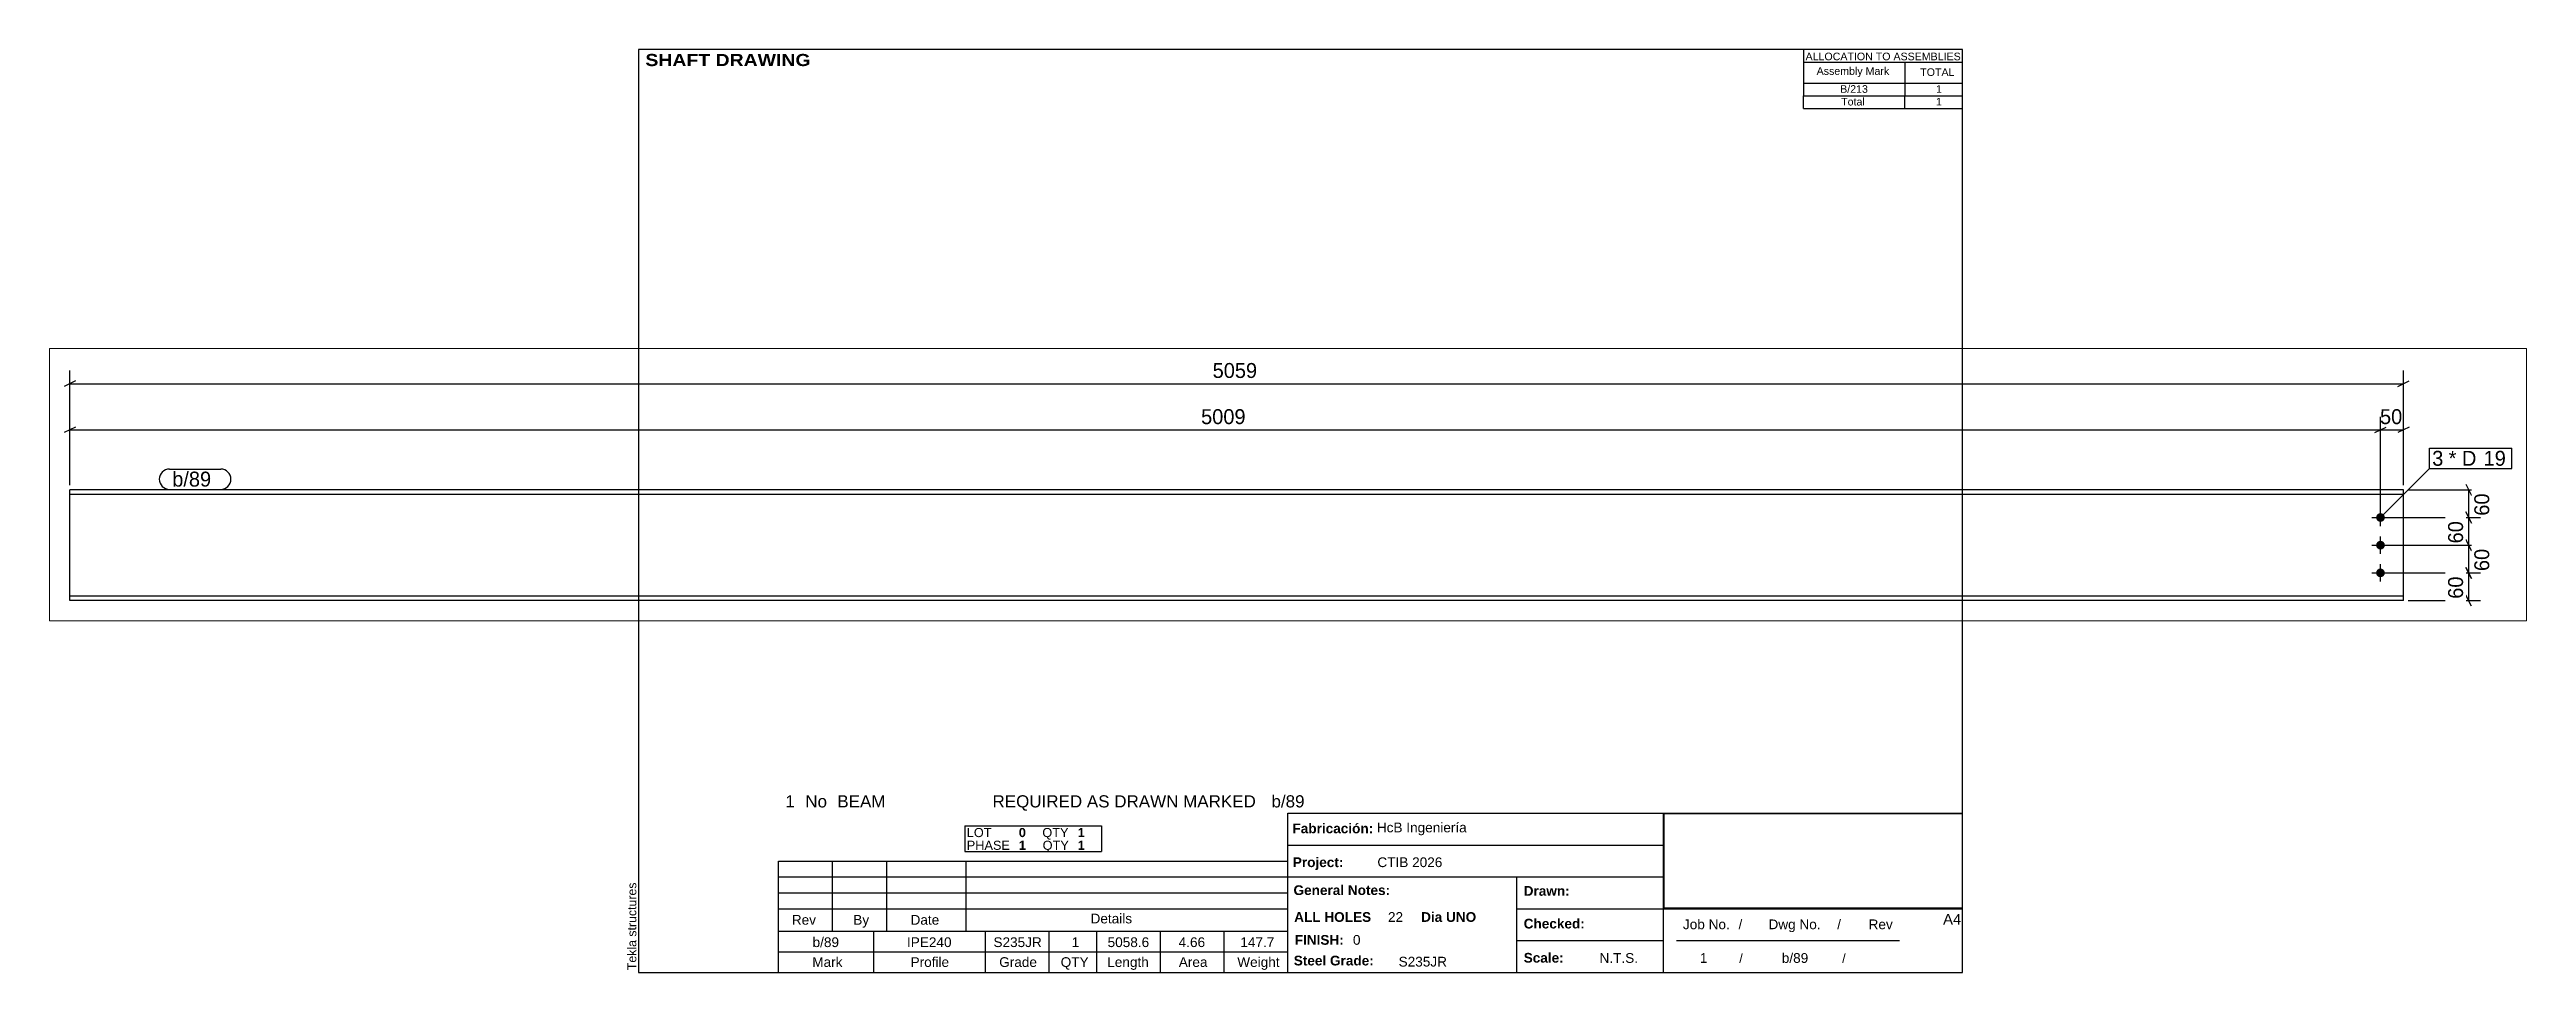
# Paper-space layout 'Layout1' of a CAD drawing. Header units: millimetres. Extents: x -123 to 414, y 5 to 205.
# The model-space entities are those that its viewports show. They can reach past a viewport. Long polylines and large blocks are cut down to what shows.
import ezdxf

# ---------------------------------------------------------------- set-up
doc = ezdxf.new("R2010")
doc.units = ezdxf.units.MM
doc.layers.add('Viewport layer', color=7, linetype='Continuous', plot=False)
doc.styles.add('Arial', font='ARIAL.TTF', dxfattribs={"height": 0.2})
doc.styles.add('Arial Black', font='ARIBLK.TTF', dxfattribs={"height": 0.2})
doc.styles.add('Arial Bold', font='ARIALBD.TTF', dxfattribs={"height": 0.2})
doc.styles.add('Comic Sans MS', font='COMIC.TTF', dxfattribs={"height": 0.2})

msp = doc.modelspace()

# ---------------------------------------------------------------- hatches: boundary and pattern name
at = {"linetype": 'Continuous'}
for points in [[(5043.1, 224, -1), (5062.1, 224, -1)], [(5043.1, 164, -1), (5062.1, 164, -1)], [(5043.1, 104, -1), (5062.1, 104, -1)]]:
    msp.add_hatch(color=3, dxfattribs=at).paths.add_polyline_path(points)

# ---------------------------------------------------------------- linework, layer by layer
at = {"color": 8, "linetype": 'Continuous'}
for p, q in [((44, 294), (44, 542.4)), ((56, 520), (32, 508)), ((44, 514), (5102.6, 514)), ((5090.6, 508), (5114.6, 520)), ((44, 294), (44, 442.4)), ((5052.6, 234), (5052.6, 442.4)), ((5102.6, 294), (5102.6, 442.4)), ((56, 420), (32, 408)), ((5040.6, 408), (5064.6, 420)), ((5052.6, 414), (5102.6, 414)), ((5114.6, 420), (5090.6, 408)), ((5112.6, 284), (5272.4, 284)), ((5238, 296), (5250, 272)), ((5244, 224), (5244, 284)), ((5062.6, 224), (5272.4, 224)), ((5250, 212), (5238, 236)), ((5062.6, 164), (5269.6, 164)), ((5250, 152), (5238, 176)), ((5250, 92), (5238, 116)), ((5062.6, 104), (5272.4, 104)), ((5250, 32), (5238, 56)), ((5112.6, 44), (5269.6, 44))]:
    msp.add_line(p, q, dxfattribs=at)
at = {"color": 7, "linetype": 'Continuous'}
for p, q in [((44, 44), (44, 284)), ((5102.6, 284), (44, 284)), ((5102.6, 274.2), (44, 274.2)), ((5102.6, 44), (5102.6, 284)), ((5102.6, 53.8), (44, 53.8)), ((5102.6, 44), (44, 44))]:
    msp.add_line(p, q, dxfattribs=at)
at = {"color": 3, "linetype": 'Continuous'}
for p, q in [((5033.6, 224), (5071.6, 224)), ((5052.6, 205), (5052.6, 243)), ((5033.6, 164), (5071.6, 164)), ((5052.6, 145), (5052.6, 183)), ((5052.6, 85), (5052.6, 123)), ((5033.6, 104), (5071.6, 104))]:
    msp.add_line(p, q, dxfattribs=at)

# ---------------------------------------------------------------- wipeouts: each hides what was drawn before it
at = {"color": 0}
msp.add_wipeout([(5190.8, 336.1), (5190.8, 368.1), (5164.7, 368.1), (5164.7, 336.1)], dxfattribs=at)

# ---------------------------------------------------------------- next in the draw order: wipeouts: each hides what was drawn before it
for points in [[(2631.8, 520), (2631.8, 564.8), (2514.8, 564.8), (2514.8, 520)], [(5110.1, 420), (5110.1, 464.8), (5045.2, 464.8), (5045.2, 420)], [(365.3, 291), (365.3, 323), (266, 323), (266, 291)], [(5190.8, 336.1), (5190.8, 368.1), (5164.7, 368.1), (5164.7, 336.1)], [(5294.8, 286.5), (5250, 286.5), (5250, 221.5), (5294.8, 221.5)]]:
    msp.add_wipeout(points, dxfattribs=at)

# ---------------------------------------------------------------- next in the draw order: linework, layer by layer
at = {"color": 8, "linetype": 'Continuous'}
for p, q in [((5102.6, 294), (5102.6, 542.4)), ((5052.6, 234), (5052.6, 442.4)), ((44, 414), (5052.6, 414)), ((5040.6, 408), (5064.6, 420)), ((5062.6, 224), (5269.6, 224)), ((5238, 236), (5250, 212)), ((5244, 164), (5244, 224))]:
    msp.add_line(p, q, dxfattribs=at)
at = {"color": 7, "linetype": 'Continuous'}
for p, q in [((5052.6, 224), (5158.7, 330.1)), ((5158.7, 330.1), (5158.7, 374.1))]:
    msp.add_line(p, q, dxfattribs=at)

# ---------------------------------------------------------------- next in the draw order: texts
at = {"color": 3, "style": 'Comic Sans MS'}
for s, p in [('5059', (2521.2, 526.4)), ('50', (5051.6, 426.4))]:
    msp.add_text(s, height=32.38, dxfattribs=at).set_placement(p)
msp.add_text('60', height=32.38, rotation=90.0002, dxfattribs=at).set_placement((5288.4, 227.9))

# ---------------------------------------------------------------- next in the draw order: wipeouts: each hides what was drawn before it
at = {"color": 0}
for points in [[(365.3, 291), (365.3, 323), (266, 323), (266, 291)], [(5266.6, 336.1), (5266.6, 368.1), (5200.4, 368.1), (5200.4, 336.1)]]:
    msp.add_wipeout(points, dxfattribs=at)

# ---------------------------------------------------------------- next in the draw order: linework, layer by layer
at = {"color": 7, "linetype": 'Continuous'}
for p, q in [((260, 329), (371.3, 329)), ((260, 285), (371.3, 285))]:
    msp.add_line(p, q, dxfattribs=at)
for centre, start, end in [((260, 307), 90, 270), ((371.3, 307), 270, 90)]:
    msp.add_arc(centre, 22, start, end, dxfattribs=at)

# ---------------------------------------------------------------- next in the draw order: texts
at = {"color": 3, "style": 'Comic Sans MS'}
msp.add_text('b/89', height=32.38, dxfattribs=at).set_placement((266, 291))

# ---------------------------------------------------------------- next in the draw order: wipeouts: each hides what was drawn before it
at = {"color": 0}
for points in [[(2606.8, 420), (2606.8, 464.8), (2489.8, 464.8), (2489.8, 420)], [(5266.6, 336.1), (5266.6, 368.1), (5200.4, 368.1), (5200.4, 336.1)], [(5238, 226.5), (5193.2, 226.5), (5193.2, 161.5), (5238, 161.5)]]:
    msp.add_wipeout(points, dxfattribs=at)

# ---------------------------------------------------------------- next in the draw order: linework, layer by layer
at = {"color": 8, "linetype": 'Continuous'}
for p, q in [((5062.6, 164), (5272.4, 164)), ((5238, 176), (5250, 152)), ((5244, 104), (5244, 164))]:
    msp.add_line(p, q, dxfattribs=at)

# ---------------------------------------------------------------- next in the draw order: texts
at = {"color": 3, "style": 'Comic Sans MS'}
for s, height, p in [('5009', 32.38, (2496.2, 426.4)), ('3', 32.4, (5164.7, 336.1))]:
    msp.add_text(s, height=height, dxfattribs=at).set_placement(p)
msp.add_text('60', height=32.38, rotation=90.0002, dxfattribs=at).set_placement((5231.6, 167.9))

# ---------------------------------------------------------------- next in the draw order: wipeouts: each hides what was drawn before it
at = {"color": 0}
msp.add_wipeout([(5321.4, 336.1), (5321.4, 368.1), (5276.2, 368.1), (5276.2, 336.1)], dxfattribs=at)

# ---------------------------------------------------------------- next in the draw order: wipeouts: each hides what was drawn before it
for points in [[(5321.4, 336.1), (5321.4, 368.1), (5276.2, 368.1), (5276.2, 336.1)], [(5294.8, 166.5), (5250, 166.5), (5250, 101.5), (5294.8, 101.5)]]:
    msp.add_wipeout(points, dxfattribs=at)

# ---------------------------------------------------------------- next in the draw order: linework, layer by layer
at = {"color": 7, "linetype": 'Continuous'}
for p, q in [((5158.7, 374.1), (5337, 374.1)), ((5158.7, 330.1), (5337, 330.1)), ((5337, 330.1), (5337, 374.1))]:
    msp.add_line(p, q, dxfattribs=at)
at = {"color": 8, "linetype": 'Continuous'}
for p, q in [((5238, 116), (5250, 92)), ((5062.6, 104), (5269.6, 104)), ((5244, 44), (5244, 104))]:
    msp.add_line(p, q, dxfattribs=at)

# ---------------------------------------------------------------- next in the draw order: texts
at = {"color": 3, "style": 'Comic Sans MS'}
for s, p in [('* D', (5200.4, 336.1)), ('19', (5276.2, 336.1))]:
    msp.add_text(s, height=32.38, dxfattribs=at).set_placement(p)
msp.add_text('60', height=32.38, rotation=90.0002, dxfattribs=at).set_placement((5288.4, 107.9))

# ---------------------------------------------------------------- next in the draw order: wipeouts: each hides what was drawn before it
at = {"color": 0}
msp.add_wipeout([(5238, 106.5), (5193.2, 106.5), (5193.2, 41.5), (5238, 41.5)], dxfattribs=at)

# ---------------------------------------------------------------- next in the draw order: texts
at = {"color": 3, "style": 'Comic Sans MS'}
msp.add_text('60', height=32.38, rotation=90.0002, dxfattribs=at).set_placement((5231.6, 47.9))

psp = doc.layouts.get("Layout1")

# ---------------------------------------------------------------- linework, layer by layer
at = {"color": 5, "linetype": 'Continuous'}
for p, q in [((292, 205), (5, 205)), ((5, 205), (5, 5)), ((292, 5), (292, 205)), ((5, 5), (292, 5))]:
    psp.add_line(p, q, dxfattribs=at)
at = {"color": 7, "linetype": 'Continuous'}
for p, q in [((257.51, 205), (257.51, 197.75)), ((257.57, 202.24), (292, 202.24)), ((279.49, 202.24), (279.49, 197.75)), ((257.51, 197.75), (257.51, 195)), ((257.51, 192.23), (257.51, 194.99)), ((257.54, 194.99), (292, 194.99)), ((257.57, 197.75), (292, 197.75)), ((279.49, 197.75), (279.49, 195)), ((279.49, 192.23), (279.49, 194.99)), ((257.51, 192.23), (292, 192.23)), ((145.72, 5), (145.72, 39.5)), ((145.75, 39.5), (292, 39.5)), ((227.14, 5), (227.14, 39.5)), ((75.68, 36.74), (105.35, 36.74)), ((75.68, 36.74), (75.68, 33.98)), ((75.68, 33.98), (75.68, 31.22)), ((105.35, 36.74), (105.35, 33.98)), ((105.35, 33.98), (105.35, 31.22)), ((145.72, 32.6), (227.14, 32.6)), ((35.31, 13.97), (35.31, 29.15)), ((35.31, 29.15), (145.71, 29.15)), ((47.04, 13.97), (47.04, 29.15)), ((58.77, 13.97), (58.77, 29.15)), ((75.68, 31.22), (105.35, 31.22)), ((76.02, 13.97), (76.02, 29.15)), ((145.71, 13.97), (145.71, 29.15)), ((35.31, 25.7), (145.71, 25.7)), ((35.31, 22.25), (145.71, 22.25)), ((145.72, 25.7), (227.14, 25.7)), ((195.4, 5), (195.4, 25.7)), ((35.31, 18.8), (145.71, 18.8)), ((195.4, 18.8), (292, 18.8)), ((35.31, 13.96), (145.71, 13.97)), ((35.31, 9.49), (35.31, 13.96)), ((56.01, 9.49), (56.01, 13.97)), ((80.16, 9.49), (80.16, 13.97)), ((93.96, 9.49), (93.96, 13.97)), ((104.31, 9.49), (104.31, 13.97)), ((118.11, 9.49), (118.11, 13.97)), ((131.91, 9.49), (131.91, 13.97)), ((195.4, 11.9), (227.14, 11.9)), ((229.99, 11.92), (278.29, 11.92)), ((35.31, 9.48), (145.72, 9.49)), ((35.31, 5), (35.31, 9.48)), ((56.01, 5), (56.01, 9.48)), ((80.16, 5), (80.16, 9.48)), ((93.96, 5), (93.96, 9.48)), ((104.31, 5), (104.31, 9.48)), ((118.11, 5), (118.11, 9.48)), ((131.91, 5), (131.91, 9.48))]:
    psp.add_line(p, q, dxfattribs=at)
at = {"color": 2, "linetype": 'Continuous'}
for p, q in [((227.28, 39.46), (291.86, 39.46)), ((227.29, 19.02), (227.29, 39.46)), ((291.96, 19.03), (291.96, 39.47)), ((227.28, 19.03), (291.86, 19.03))]:
    psp.add_line(p, q, dxfattribs=at)

# ---------------------------------------------------------------- texts
at = {"color": 7}
for s, height, style, p in [(' SHAFT DRAWING', 2.6342, 'Arial Black', (5.3, 201.42)), ('ALLOCATION TO ASSEMBLIES', 1.6475, 'Arial', (257.95, 202.68)), ('Assembly Mark', 1.6475, 'Arial', (260.35, 199.52)), ('TOTAL', 1.648, 'Arial', (282.81, 199.28)), ('1', 2.64, 'Arial', (36.8, 40.76)), ('No', 2.636, 'Arial', (41.13, 40.76)), ('BEAM', 2.636, 'Arial', (48.08, 40.76)), ('REQUIRED AS DRAWN MARKED', 2.636, 'Arial', (81.71, 40.76)), ('b/89', 2.636, 'Arial', (142.18, 40.76)), ('b/89', 2.109, 'Arial', (42.71, 10.5)), ('IPE240', 2.109, 'Arial', (63.17, 10.5)), ('S235JR', 2.109, 'Arial', (81.91, 10.5)), ('1', 2.11, 'Arial', (98.86, 10.5)), ('5058.6', 2.109, 'Arial', (106.66, 10.5)), ('4.66', 2.109, 'Arial', (122.06, 10.5)), ('147.7', 2.109, 'Arial', (135.43, 10.5)), ('FINISH:', 2.107, 'Arial Bold', (147.22, 11)), ('0', 2.11, 'Arial', (159.84, 11))]:
    psp.add_text(s, height=height, dxfattribs=dict(at, style=style)).set_placement(p)
at = {"color": 7, "linetype": 'Continuous'}
for s, height, style, p in [('B/213', 1.648, 'Arial', (265.45, 195.63)), ('Total', 1.648, 'Arial', (265.67, 192.88)), ('1', 1.65, 'Arial', (286.21, 192.88)), ('1', 1.65, 'Arial', (286.23, 195.63)), ('HcB Ingeniería', 2.1088, 'Arial', (165.02, 35.36)), ('LOT', 1.977, 'Arial', (76.13, 34.33)), ('PHASE', 1.977, 'Arial', (76.13, 31.57)), ('0', 1.98, 'Arial Bold', (87.41, 34.33)), ('1', 1.98, 'Arial Bold', (87.41, 31.57)), ('QTY', 1.977, 'Arial', (92.51, 34.33)), ('QTY', 1.977, 'Arial', (92.58, 31.57)), ('1', 1.98, 'Arial Bold', (100.18, 34.33)), ('1', 1.98, 'Arial Bold', (100.18, 31.57)), ('Fabricación:', 2.1074, 'Arial Bold', (146.73, 35.16)), ('Project:', 2.107, 'Arial Bold', (146.81, 27.83)), ('CTIB 2026', 2.109, 'Arial', (165.14, 27.83)), ('General Notes:', 2.1074, 'Arial Bold', (146.96, 21.78)), ('Drawn:', 2.107, 'Arial Bold', (196.85, 21.62)), ('Rev', 2.109, 'Arial', (38.21, 15.35)), ('By', 2.109, 'Arial', (51.53, 15.35)), ('Date', 2.109, 'Arial', (63.94, 15.35)), ('Details', 2.109, 'Arial', (102.96, 15.63)), ('ALL HOLES', 2.107, 'Arial Bold', (147.1, 15.96)), ('22', 2.109, 'Arial', (167.43, 15.96)), ('Dia UNO', 2.107, 'Arial Bold', (174.62, 15.96)), ('Checked:', 2.107, 'Arial Bold', (196.85, 14.53)), ('Job No.', 2.109, 'Arial', (231.37, 14.37)), ('/', 2.11, 'Arial', (243.42, 14.37)), ('Dwg No.', 2.109, 'Arial', (249.91, 14.37)), ('/', 2.11, 'Arial', (264.81, 14.37)), ('Rev', 2.109, 'Arial', (271.61, 14.37)), ('A4', 2.307, 'Arial', (287.76, 15.38)), ('Mark', 2.109, 'Arial', (42.64, 6.19)), ('Profile', 2.109, 'Arial', (63.95, 6.19)), ('Grade', 2.109, 'Arial', (83.16, 6.19)), ('QTY', 2.109, 'Arial', (96.49, 6.19)), ('Length', 2.109, 'Arial', (106.58, 6.19)), ('Area', 2.109, 'Arial', (122.09, 6.19)), ('Weight', 2.109, 'Arial', (134.77, 6.19)), ('Steel Grade:', 2.1074, 'Arial Bold', (147.01, 6.52)), ('S235JR', 2.109, 'Arial', (169.74, 6.28)), ('Scale:', 2.107, 'Arial Bold', (196.85, 7.13)), ('N.T.S.', 2.109, 'Arial', (213.29, 7.08)), ('1', 2.11, 'Arial', (235.04, 7.08)), ('/', 1.98, 'Arial', (243.58, 7.08)), ('b/89', 2.109, 'Arial', (252.8, 7.08)), ('/', 1.98, 'Arial', (265.88, 7.08))]:
    psp.add_text(s, height=height, dxfattribs=dict(at, style=style)).set_placement(p)
at = {"color": 174, "linetype": 'Continuous', "style": 'Arial'}
psp.add_text('Tekla structures', height=1.9102, rotation=90, dxfattribs=at).set_placement((4.5, 5.5))

# ---------------------------------------------------------------- viewports
at = {"layer": 'Viewport layer', "view_target_point": (2684.52, 295.2)}
psp.add_viewport(center=(145.76, 110.71), size=(536.9, 59.04), view_center_point=(0, 0), view_height=590.4, dxfattribs=at)

doc.saveas('drawing.dxf')
